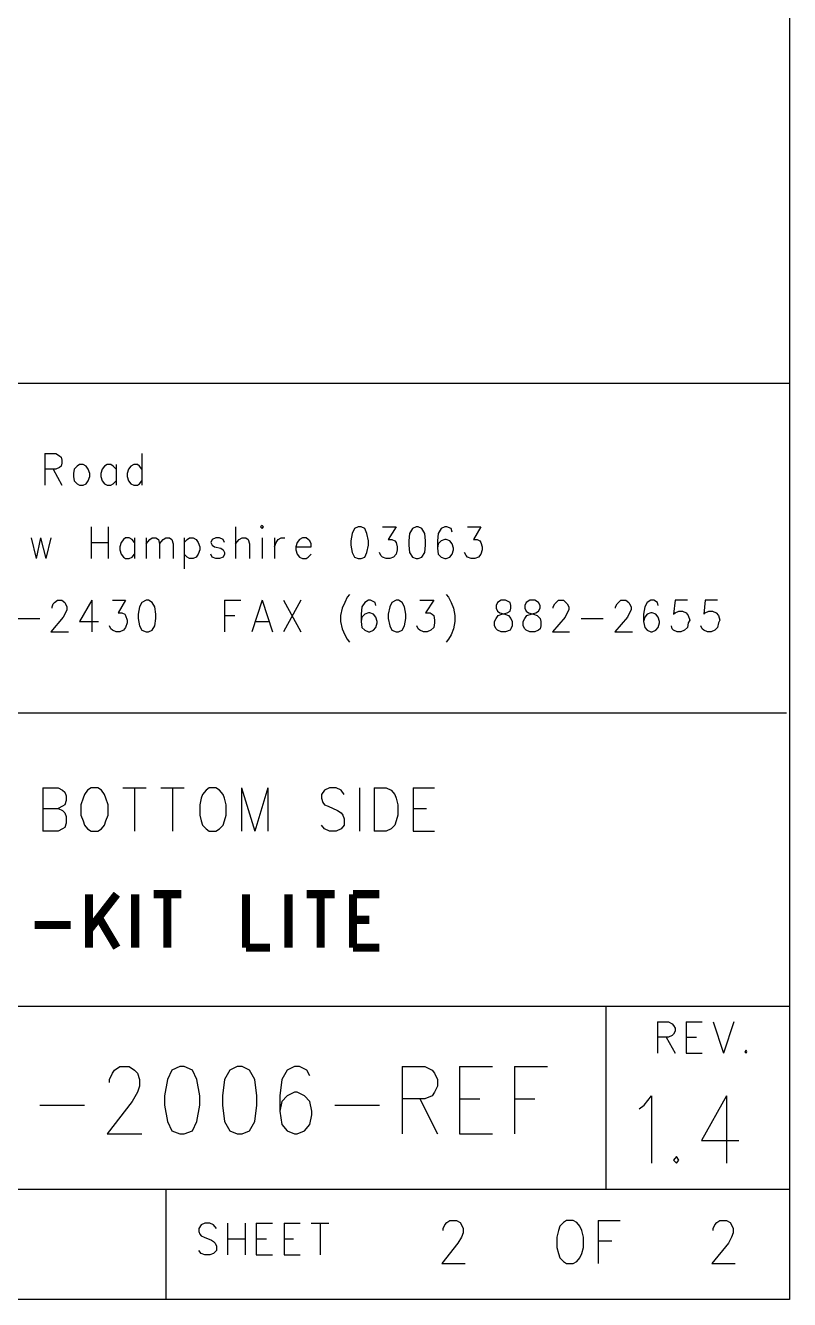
# Model space of a CAD drawing. Extents: x 11.9 to 28.1, y 10.8 to 21.2.
# Drawn here: x 27.05 to 28.092, y 10.799 to 12.537 of the extents above; entities that cross this region are included whole.
import ezdxf

# ---------------------------------------------------------------- set-up
doc = ezdxf.new("R2010")
doc.units = 0
doc.header["$MEASUREMENT"] = 0
doc.layers.add('LAYNR1', color=2, linetype='Continuous')

msp = doc.modelspace()

# ---------------------------------------------------------------- linework, layer by layer
at = {"layer": 'LAYNR1', "color": 7}
for points in [[(28.092, 21.199), (28.092, 10.799)], [(23.388, 12.049), (28.092, 12.049)], [(28.092, 12.049), (28.092, 10.815)], [(27.077, 11.953), (27.077, 11.91)], [(27.077, 11.953), (27.092, 11.953), (27.097, 11.95), (27.099, 11.948), (27.1, 11.944), (27.1, 11.94), (27.099, 11.936), (27.097, 11.934), (27.092, 11.932), (27.077, 11.932)], [(27.209, 11.953), (27.209, 11.91)], [(27.088, 11.932), (27.1, 11.91)], [(27.124, 11.938), (27.121, 11.936), (27.117, 11.932), (27.116, 11.926)], [(27.116, 11.926), (27.116, 11.922), (27.117, 11.916), (27.121, 11.912), (27.124, 11.91)], [(27.138, 11.926), (27.136, 11.932), (27.133, 11.936), (27.129, 11.938), (27.124, 11.938)], [(27.129, 11.91), (27.133, 11.912), (27.136, 11.916), (27.138, 11.922), (27.138, 11.926)], [(27.174, 11.932), (27.17, 11.936), (27.167, 11.938), (27.162, 11.938), (27.158, 11.936), (27.155, 11.932), (27.153, 11.926)], [(27.153, 11.926), (27.153, 11.922), (27.155, 11.916), (27.158, 11.912), (27.162, 11.91)], [(27.174, 11.938), (27.174, 11.91)], [(27.209, 11.932), (27.206, 11.936), (27.203, 11.938), (27.198, 11.938), (27.194, 11.936), (27.191, 11.932), (27.189, 11.926)], [(27.189, 11.926), (27.189, 11.922), (27.191, 11.916), (27.194, 11.912), (27.198, 11.91)], [(27.124, 11.91), (27.129, 11.91)], [(27.162, 11.91), (27.167, 11.91)], [(27.167, 11.91), (27.17, 11.912), (27.174, 11.916)], [(27.198, 11.91), (27.203, 11.91)], [(27.203, 11.91), (27.206, 11.912), (27.209, 11.916)], [(27.058, 11.838), (27.065, 11.81)], [(27.071, 11.838), (27.065, 11.81)], [(27.071, 11.838), (27.078, 11.81)], [(27.085, 11.838), (27.078, 11.81)], [(27.14, 11.853), (27.14, 11.81)], [(27.163, 11.853), (27.163, 11.81)], [(27.199, 11.832), (27.196, 11.836), (27.192, 11.838), (27.187, 11.838), (27.184, 11.836), (27.181, 11.832), (27.179, 11.826)], [(27.199, 11.838), (27.199, 11.81)], [(27.215, 11.838), (27.215, 11.81)], [(27.215, 11.83), (27.22, 11.836), (27.223, 11.838), (27.228, 11.838), (27.232, 11.836), (27.233, 11.83), (27.233, 11.81)], [(27.233, 11.83), (27.238, 11.836), (27.242, 11.838), (27.247, 11.838), (27.25, 11.836), (27.252, 11.83), (27.252, 11.81)], [(27.267, 11.838), (27.267, 11.796)], [(27.267, 11.832), (27.271, 11.836), (27.274, 11.838), (27.279, 11.838), (27.283, 11.836), (27.286, 11.832), (27.288, 11.826)], [(27.322, 11.832), (27.32, 11.836), (27.315, 11.838), (27.31, 11.838), (27.305, 11.836), (27.303, 11.832), (27.305, 11.828), (27.308, 11.826)], [(27.337, 11.853), (27.337, 11.81)], [(27.337, 11.83), (27.342, 11.836), (27.346, 11.838), (27.351, 11.838), (27.354, 11.836), (27.356, 11.83), (27.356, 11.81)], [(27.373, 11.838), (27.373, 11.81)], [(27.39, 11.838), (27.39, 11.81)], [(27.39, 11.826), (27.392, 11.832), (27.395, 11.836), (27.399, 11.838), (27.404, 11.838)], [(27.44, 11.826), (27.44, 11.83), (27.438, 11.834), (27.436, 11.836), (27.433, 11.838), (27.428, 11.838), (27.424, 11.836), (27.421, 11.832), (27.419, 11.826)], [(27.504, 11.853), (27.499, 11.851), (27.496, 11.844), (27.494, 11.834), (27.494, 11.828), (27.496, 11.818), (27.499, 11.812), (27.504, 11.81)], [(27.508, 11.81), (27.513, 11.812), (27.516, 11.818), (27.518, 11.828), (27.518, 11.834), (27.516, 11.844), (27.513, 11.851), (27.508, 11.853), (27.504, 11.853)], [(27.537, 11.853), (27.556, 11.853), (27.545, 11.836), (27.55, 11.836), (27.554, 11.834), (27.556, 11.832), (27.557, 11.826)], [(27.583, 11.853), (27.578, 11.851), (27.574, 11.844), (27.573, 11.834), (27.573, 11.828), (27.574, 11.818), (27.578, 11.812), (27.583, 11.81)], [(27.586, 11.81), (27.591, 11.812), (27.595, 11.818), (27.596, 11.828), (27.596, 11.834), (27.595, 11.844), (27.591, 11.851), (27.586, 11.853), (27.583, 11.853)], [(27.632, 11.846), (27.631, 11.851), (27.625, 11.853), (27.622, 11.853), (27.617, 11.851), (27.613, 11.844), (27.612, 11.834), (27.612, 11.824), (27.613, 11.816), (27.617, 11.812), (27.622, 11.81)], [(27.653, 11.853), (27.671, 11.853), (27.661, 11.836), (27.666, 11.836), (27.67, 11.834), (27.671, 11.832), (27.673, 11.826)], [(27.14, 11.832), (27.163, 11.832)], [(27.179, 11.826), (27.179, 11.822), (27.181, 11.816), (27.184, 11.812), (27.187, 11.81)], [(27.288, 11.826), (27.288, 11.822), (27.286, 11.816), (27.283, 11.812), (27.279, 11.81)], [(27.308, 11.826), (27.317, 11.824), (27.32, 11.822), (27.322, 11.818), (27.322, 11.816), (27.32, 11.812), (27.315, 11.81)], [(27.419, 11.826), (27.44, 11.826)], [(27.419, 11.826), (27.419, 11.822), (27.421, 11.816), (27.424, 11.812), (27.428, 11.81)], [(27.557, 11.826), (27.557, 11.822), (27.556, 11.816), (27.552, 11.812), (27.547, 11.81)], [(27.624, 11.81), (27.629, 11.812), (27.632, 11.816), (27.634, 11.822), (27.634, 11.824), (27.632, 11.83), (27.629, 11.834), (27.624, 11.836), (27.622, 11.836), (27.617, 11.834), (27.613, 11.83), (27.612, 11.824)], [(27.673, 11.826), (27.673, 11.822), (27.671, 11.816), (27.668, 11.812), (27.663, 11.81)], [(27.187, 11.81), (27.192, 11.81)], [(27.192, 11.81), (27.196, 11.812), (27.199, 11.816)], [(27.274, 11.81), (27.271, 11.812), (27.267, 11.816)], [(27.279, 11.81), (27.274, 11.81)], [(27.31, 11.81), (27.305, 11.812), (27.303, 11.816)], [(27.315, 11.81), (27.31, 11.81)], [(27.428, 11.81), (27.433, 11.81)], [(27.433, 11.81), (27.436, 11.812), (27.44, 11.816)], [(27.504, 11.81), (27.508, 11.81)], [(27.542, 11.81), (27.537, 11.812), (27.535, 11.814), (27.533, 11.818)], [(27.547, 11.81), (27.542, 11.81)], [(27.583, 11.81), (27.586, 11.81)], [(27.622, 11.81), (27.624, 11.81)], [(27.658, 11.81), (27.653, 11.812), (27.651, 11.814), (27.649, 11.818)], [(27.663, 11.81), (27.658, 11.81)], [(27.087, 11.742), (27.087, 11.744), (27.088, 11.748), (27.09, 11.75), (27.094, 11.753), (27.1, 11.753), (27.104, 11.75), (27.105, 11.748), (27.107, 11.744), (27.107, 11.74), (27.105, 11.736), (27.102, 11.73), (27.085, 11.71)], [(27.141, 11.753), (27.124, 11.724), (27.15, 11.724)], [(27.141, 11.753), (27.141, 11.71)], [(27.169, 11.753), (27.187, 11.753), (27.177, 11.736), (27.182, 11.736), (27.186, 11.734), (27.187, 11.732), (27.189, 11.726)], [(27.215, 11.753), (27.209, 11.75), (27.206, 11.744), (27.204, 11.734), (27.204, 11.728), (27.206, 11.718), (27.209, 11.712), (27.215, 11.71)], [(27.218, 11.71), (27.223, 11.712), (27.227, 11.718), (27.228, 11.728), (27.228, 11.734), (27.227, 11.744), (27.223, 11.75), (27.218, 11.753), (27.215, 11.753)], [(27.322, 11.753), (27.322, 11.71)], [(27.322, 11.753), (27.344, 11.753)], [(27.373, 11.753), (27.359, 11.71)], [(27.373, 11.753), (27.387, 11.71)], [(27.402, 11.753), (27.426, 11.71)], [(27.426, 11.753), (27.402, 11.71)], [(27.492, 11.761), (27.489, 11.757), (27.486, 11.75), (27.482, 11.742)], [(27.528, 11.746), (27.527, 11.75), (27.521, 11.753), (27.518, 11.753), (27.513, 11.75), (27.509, 11.744), (27.508, 11.734), (27.508, 11.724), (27.509, 11.716), (27.513, 11.712), (27.518, 11.71)], [(27.556, 11.753), (27.55, 11.75), (27.547, 11.744), (27.545, 11.734), (27.545, 11.728), (27.547, 11.718), (27.55, 11.712), (27.556, 11.71)], [(27.559, 11.71), (27.564, 11.712), (27.567, 11.718), (27.569, 11.728), (27.569, 11.734), (27.567, 11.744), (27.564, 11.75), (27.559, 11.753), (27.556, 11.753)], [(27.588, 11.753), (27.607, 11.753), (27.596, 11.736), (27.602, 11.736), (27.605, 11.734), (27.607, 11.732), (27.608, 11.726)], [(27.624, 11.761), (27.627, 11.757), (27.631, 11.75), (27.634, 11.742)], [(27.699, 11.753), (27.694, 11.75), (27.692, 11.746), (27.692, 11.742)], [(27.712, 11.742), (27.712, 11.746), (27.711, 11.75), (27.705, 11.753), (27.699, 11.753)], [(27.738, 11.753), (27.733, 11.75), (27.731, 11.746), (27.731, 11.742)], [(27.752, 11.742), (27.752, 11.746), (27.75, 11.75), (27.745, 11.753), (27.738, 11.753)], [(27.77, 11.742), (27.77, 11.744), (27.772, 11.748), (27.774, 11.75), (27.777, 11.753), (27.784, 11.753), (27.787, 11.75), (27.789, 11.748), (27.791, 11.744), (27.791, 11.74), (27.789, 11.736), (27.786, 11.73), (27.769, 11.71)], [(27.855, 11.742), (27.855, 11.744), (27.857, 11.748), (27.859, 11.75), (27.862, 11.753), (27.869, 11.753), (27.873, 11.75), (27.874, 11.748), (27.876, 11.744), (27.876, 11.74), (27.874, 11.736), (27.871, 11.73), (27.854, 11.71)], [(27.913, 11.746), (27.912, 11.75), (27.907, 11.753), (27.903, 11.753), (27.898, 11.75), (27.895, 11.744), (27.893, 11.734), (27.893, 11.724), (27.895, 11.716), (27.898, 11.712), (27.903, 11.71)], [(27.953, 11.753), (27.936, 11.753), (27.934, 11.734), (27.936, 11.736), (27.941, 11.738), (27.946, 11.738), (27.951, 11.736), (27.954, 11.732), (27.956, 11.726)], [(27.994, 11.753), (27.977, 11.753), (27.975, 11.734), (27.977, 11.736), (27.982, 11.738), (27.987, 11.738), (27.992, 11.736), (27.995, 11.732), (27.997, 11.726)], [(27.482, 11.742), (27.48, 11.732), (27.48, 11.724), (27.482, 11.714), (27.486, 11.706), (27.489, 11.7), (27.492, 11.696)], [(27.52, 11.71), (27.525, 11.712), (27.528, 11.716), (27.53, 11.722), (27.53, 11.724), (27.528, 11.73), (27.525, 11.734), (27.52, 11.736), (27.518, 11.736), (27.513, 11.734), (27.509, 11.73), (27.508, 11.724)], [(27.634, 11.742), (27.636, 11.732), (27.636, 11.724), (27.634, 11.714), (27.631, 11.706), (27.627, 11.7), (27.624, 11.696)], [(27.699, 11.71), (27.694, 11.712), (27.692, 11.714), (27.69, 11.718), (27.69, 11.724), (27.692, 11.728), (27.695, 11.732), (27.7, 11.734), (27.707, 11.736), (27.711, 11.738), (27.712, 11.742)], [(27.692, 11.742), (27.694, 11.738), (27.697, 11.736), (27.704, 11.734), (27.709, 11.732), (27.712, 11.728), (27.714, 11.724), (27.714, 11.718), (27.712, 11.714), (27.711, 11.712), (27.705, 11.71)], [(27.738, 11.71), (27.733, 11.712), (27.731, 11.714), (27.729, 11.718), (27.729, 11.724), (27.731, 11.728), (27.734, 11.732), (27.74, 11.734), (27.746, 11.736), (27.75, 11.738), (27.752, 11.742)], [(27.731, 11.742), (27.733, 11.738), (27.736, 11.736), (27.743, 11.734), (27.748, 11.732), (27.752, 11.728), (27.753, 11.724), (27.753, 11.718), (27.752, 11.714), (27.75, 11.712), (27.745, 11.71)], [(27.905, 11.71), (27.91, 11.712), (27.913, 11.716), (27.915, 11.722), (27.915, 11.724), (27.913, 11.73), (27.91, 11.734), (27.905, 11.736), (27.903, 11.736), (27.898, 11.734), (27.895, 11.73), (27.893, 11.724)], [(27.039, 11.728), (27.07, 11.728)], [(27.174, 11.71), (27.169, 11.712), (27.167, 11.714), (27.165, 11.718)], [(27.189, 11.726), (27.189, 11.722), (27.187, 11.716), (27.184, 11.712), (27.179, 11.71)], [(27.322, 11.732), (27.336, 11.732)], [(27.365, 11.724), (27.382, 11.724)], [(27.593, 11.71), (27.588, 11.712), (27.586, 11.714), (27.584, 11.718)], [(27.608, 11.726), (27.608, 11.722), (27.607, 11.716), (27.603, 11.712), (27.598, 11.71)], [(27.808, 11.728), (27.838, 11.728)], [(27.939, 11.71), (27.934, 11.712), (27.932, 11.714), (27.931, 11.718)], [(27.956, 11.726), (27.954, 11.722), (27.953, 11.716), (27.949, 11.712), (27.944, 11.71)], [(27.98, 11.71), (27.975, 11.712), (27.973, 11.714), (27.971, 11.718)], [(27.997, 11.726), (27.995, 11.722), (27.994, 11.716), (27.99, 11.712), (27.985, 11.71)], [(27.085, 11.71), (27.109, 11.71)], [(27.179, 11.71), (27.174, 11.71)], [(27.215, 11.71), (27.218, 11.71)], [(27.518, 11.71), (27.52, 11.71)], [(27.556, 11.71), (27.559, 11.71)], [(27.598, 11.71), (27.593, 11.71)], [(27.705, 11.71), (27.699, 11.71)], [(27.745, 11.71), (27.738, 11.71)], [(27.769, 11.71), (27.792, 11.71)], [(27.854, 11.71), (27.878, 11.71)], [(27.903, 11.71), (27.905, 11.71)], [(27.944, 11.71), (27.939, 11.71)], [(27.985, 11.71), (27.98, 11.71)], [(28.088, 11.599), (25.592, 11.599)], [(27.074, 11.497), (27.074, 11.438)], [(27.074, 11.497), (27.095, 11.497), (27.101, 11.494)], [(27.101, 11.494), (27.104, 11.491), (27.106, 11.486), (27.106, 11.48), (27.104, 11.474), (27.101, 11.472)], [(27.135, 11.494), (27.131, 11.488), (27.129, 11.483)], [(27.14, 11.497), (27.135, 11.494)], [(27.154, 11.494), (27.149, 11.497), (27.14, 11.497)], [(27.16, 11.483), (27.158, 11.488), (27.154, 11.494)], [(27.183, 11.497), (27.215, 11.497)], [(27.199, 11.497), (27.199, 11.438)], [(27.235, 11.497), (27.267, 11.497)], [(27.251, 11.497), (27.251, 11.438)], [(27.297, 11.494), (27.292, 11.488), (27.29, 11.483)], [(27.301, 11.497), (27.297, 11.494)], [(27.315, 11.494), (27.31, 11.497), (27.301, 11.497)], [(27.322, 11.483), (27.32, 11.488), (27.315, 11.494)], [(27.345, 11.497), (27.345, 11.438)], [(27.345, 11.497), (27.363, 11.438)], [(27.381, 11.497), (27.363, 11.438)], [(27.381, 11.497), (27.381, 11.438)], [(27.458, 11.494), (27.454, 11.488), (27.454, 11.483)], [(27.481, 11.494), (27.474, 11.497), (27.465, 11.497), (27.458, 11.494)], [(27.485, 11.488), (27.481, 11.494)], [(27.506, 11.497), (27.506, 11.438)], [(27.526, 11.497), (27.526, 11.438)], [(27.526, 11.497), (27.542, 11.497), (27.549, 11.494)], [(27.549, 11.494), (27.554, 11.488), (27.556, 11.483)], [(27.579, 11.497), (27.579, 11.438)], [(27.579, 11.497), (27.608, 11.497)], [(27.101, 11.472), (27.095, 11.469)], [(27.129, 11.483), (27.126, 11.474), (27.126, 11.46)], [(27.163, 11.46), (27.163, 11.474), (27.16, 11.483)], [(27.29, 11.483), (27.288, 11.474), (27.288, 11.46)], [(27.324, 11.46), (27.324, 11.474), (27.322, 11.483)], [(27.454, 11.483), (27.456, 11.477), (27.458, 11.474), (27.463, 11.472)], [(27.463, 11.472), (27.476, 11.466), (27.481, 11.463), (27.483, 11.46)], [(27.556, 11.483), (27.558, 11.474), (27.558, 11.46)], [(27.074, 11.469), (27.095, 11.469), (27.101, 11.466), (27.104, 11.463), (27.106, 11.458), (27.106, 11.449)], [(27.126, 11.46), (27.129, 11.452), (27.131, 11.446), (27.135, 11.441), (27.14, 11.438)], [(27.149, 11.438), (27.154, 11.441), (27.158, 11.446), (27.16, 11.452), (27.163, 11.46)], [(27.288, 11.46), (27.29, 11.452), (27.292, 11.446), (27.297, 11.441), (27.301, 11.438)], [(27.31, 11.438), (27.315, 11.441), (27.32, 11.446), (27.322, 11.452), (27.324, 11.46)], [(27.483, 11.46), (27.485, 11.455), (27.485, 11.446), (27.481, 11.441), (27.474, 11.438)], [(27.558, 11.46), (27.556, 11.452), (27.554, 11.446), (27.549, 11.441), (27.542, 11.438)], [(27.579, 11.469), (27.597, 11.469)], [(27.095, 11.438), (27.074, 11.438)], [(27.106, 11.449), (27.104, 11.443), (27.101, 11.441), (27.095, 11.438)], [(27.14, 11.438), (27.149, 11.438)], [(27.301, 11.438), (27.31, 11.438)], [(27.465, 11.438), (27.458, 11.441), (27.454, 11.446)], [(27.474, 11.438), (27.465, 11.438)], [(27.542, 11.438), (27.526, 11.438)], [(27.579, 11.438), (27.608, 11.438)], [(25.592, 11.199), (28.092, 11.199)], [(27.842, 10.949), (27.842, 11.199)], [(28.092, 11.199), (28.092, 10.949)], [(27.912, 11.178), (27.912, 11.135)], [(27.912, 11.178), (27.927, 11.178), (27.932, 11.175), (27.934, 11.173), (27.936, 11.169), (27.936, 11.165), (27.934, 11.161), (27.932, 11.159), (27.927, 11.157), (27.912, 11.157)], [(27.951, 11.178), (27.951, 11.135)], [(27.951, 11.178), (27.973, 11.178)], [(27.988, 11.178), (28.002, 11.135)], [(28.016, 11.178), (28.002, 11.135)], [(27.924, 11.157), (27.936, 11.135)], [(27.951, 11.157), (27.965, 11.157)], [(27.951, 11.135), (27.973, 11.135)], [(28.033, 11.139), (28.031, 11.137), (28.033, 11.135)], [(28.033, 11.135), (28.034, 11.137), (28.033, 11.139)], [(27.165, 11.095), (27.165, 11.099), (27.169, 11.108), (27.172, 11.112)], [(27.172, 11.112), (27.179, 11.117), (27.192, 11.117), (27.199, 11.112)], [(27.199, 11.112), (27.203, 11.108), (27.206, 11.099), (27.206, 11.09), (27.203, 11.082), (27.196, 11.069)], [(27.25, 11.112), (27.244, 11.099), (27.24, 11.077)], [(27.261, 11.117), (27.25, 11.112)], [(27.278, 11.112), (27.267, 11.117), (27.261, 11.117)], [(27.288, 11.077), (27.284, 11.099), (27.278, 11.112)], [(27.329, 11.112), (27.322, 11.099), (27.319, 11.077)], [(27.339, 11.117), (27.329, 11.112)], [(27.356, 11.112), (27.346, 11.117), (27.339, 11.117)], [(27.366, 11.077), (27.363, 11.099), (27.356, 11.112)], [(27.407, 11.112), (27.4, 11.099), (27.397, 11.077)], [(27.434, 11.112), (27.424, 11.117), (27.417, 11.117), (27.407, 11.112)], [(27.438, 11.104), (27.434, 11.112)], [(27.564, 11.117), (27.564, 11.025)], [(27.564, 11.117), (27.595, 11.117), (27.605, 11.112)], [(27.605, 11.112), (27.608, 11.108), (27.612, 11.099), (27.612, 11.09), (27.608, 11.082), (27.605, 11.077)], [(27.642, 11.117), (27.642, 11.025)], [(27.642, 11.117), (27.687, 11.117)], [(27.717, 11.117), (27.717, 11.025)], [(27.717, 11.117), (27.762, 11.117)], [(27.24, 11.077), (27.24, 11.064), (27.244, 11.042)], [(27.284, 11.042), (27.288, 11.064), (27.288, 11.077)], [(27.319, 11.077), (27.319, 11.064), (27.322, 11.042)], [(27.363, 11.042), (27.366, 11.064), (27.366, 11.077)], [(27.397, 11.077), (27.397, 11.056), (27.4, 11.038), (27.407, 11.029), (27.417, 11.025)], [(27.407, 11.077), (27.4, 11.069)], [(27.431, 11.077), (27.421, 11.082), (27.417, 11.082), (27.407, 11.077)], [(27.438, 11.069), (27.431, 11.077)], [(27.605, 11.077), (27.595, 11.073), (27.564, 11.073)], [(27.588, 11.073), (27.612, 11.025)], [(27.642, 11.073), (27.67, 11.073)], [(27.717, 11.073), (27.745, 11.073)], [(27.894, 11.064), (27.904, 11.077), (27.904, 10.985)], [(28.006, 11.077), (27.972, 11.016), (28.023, 11.016)], [(28.006, 11.077), (28.006, 10.985)], [(27.07, 11.064), (27.131, 11.064)], [(27.196, 11.069), (27.162, 11.025)], [(27.4, 11.069), (27.397, 11.056)], [(27.441, 11.051), (27.441, 11.056), (27.438, 11.069)], [(27.472, 11.064), (27.533, 11.064)], [(27.887, 11.059), (27.894, 11.064)], [(27.244, 11.042), (27.25, 11.029), (27.261, 11.025)], [(27.267, 11.025), (27.278, 11.029), (27.284, 11.042)], [(27.322, 11.042), (27.329, 11.029), (27.339, 11.025)], [(27.346, 11.025), (27.356, 11.029), (27.363, 11.042)], [(27.421, 11.025), (27.431, 11.029), (27.438, 11.038), (27.441, 11.051)], [(27.162, 11.025), (27.209, 11.025)], [(27.261, 11.025), (27.267, 11.025)], [(27.339, 11.025), (27.346, 11.025)], [(27.417, 11.025), (27.421, 11.025)], [(27.642, 11.025), (27.687, 11.025)], [(27.938, 10.994), (27.934, 10.989), (27.938, 10.985)], [(27.938, 10.985), (27.941, 10.989), (27.938, 10.994)], [(28.092, 10.949), (24.442, 10.949)], [(27.242, 10.949), (27.242, 10.799)], [(27.311, 10.896), (27.307, 10.901), (27.302, 10.903), (27.295, 10.903), (27.29, 10.901), (27.287, 10.896), (27.287, 10.892)], [(27.326, 10.903), (27.326, 10.86)], [(27.35, 10.903), (27.35, 10.86)], [(27.365, 10.903), (27.365, 10.86)], [(27.365, 10.903), (27.387, 10.903)], [(27.403, 10.903), (27.403, 10.86)], [(27.403, 10.903), (27.425, 10.903)], [(27.44, 10.903), (27.464, 10.903)], [(27.452, 10.903), (27.452, 10.86)], [(27.643, 10.904), (27.645, 10.901), (27.647, 10.896), (27.647, 10.89), (27.645, 10.884), (27.64, 10.876), (27.618, 10.848)], [(27.62, 10.893), (27.62, 10.896), (27.622, 10.901), (27.625, 10.904)], [(27.625, 10.904), (27.629, 10.907), (27.638, 10.907), (27.643, 10.904)], [(27.784, 10.904), (27.779, 10.899), (27.777, 10.893)], [(27.788, 10.907), (27.784, 10.904)], [(27.802, 10.904), (27.797, 10.907), (27.788, 10.907)], [(27.809, 10.893), (27.806, 10.899), (27.802, 10.904)], [(27.831, 10.907), (27.831, 10.848)], [(27.831, 10.907), (27.861, 10.907)], [(28.011, 10.904), (28.013, 10.901), (28.015, 10.896), (28.015, 10.89), (28.013, 10.884), (28.009, 10.876), (27.986, 10.848)], [(27.988, 10.893), (27.988, 10.896), (27.99, 10.901), (27.993, 10.904)], [(27.993, 10.904), (27.997, 10.907), (28.006, 10.907), (28.011, 10.904)], [(27.287, 10.892), (27.288, 10.888), (27.29, 10.886), (27.294, 10.884), (27.304, 10.88), (27.307, 10.878), (27.309, 10.876)], [(27.326, 10.882), (27.35, 10.882)], [(27.365, 10.882), (27.379, 10.882)], [(27.403, 10.882), (27.416, 10.882)], [(27.777, 10.893), (27.775, 10.884), (27.775, 10.87)], [(27.811, 10.87), (27.811, 10.884), (27.809, 10.893)], [(27.295, 10.86), (27.29, 10.862), (27.287, 10.866)], [(27.309, 10.876), (27.311, 10.872), (27.311, 10.866), (27.307, 10.862), (27.302, 10.86)], [(27.775, 10.87), (27.777, 10.862), (27.779, 10.856), (27.784, 10.851), (27.788, 10.848)], [(27.797, 10.848), (27.802, 10.851), (27.806, 10.856), (27.809, 10.862), (27.811, 10.87)], [(27.831, 10.879), (27.85, 10.879)], [(27.302, 10.86), (27.295, 10.86)], [(27.365, 10.86), (27.387, 10.86)], [(27.403, 10.86), (27.425, 10.86)], [(27.618, 10.848), (27.65, 10.848)], [(27.788, 10.848), (27.797, 10.848)], [(27.986, 10.848), (28.018, 10.848)], [(28.092, 10.799), (11.892, 10.799)], [(28.088, 10.799), (23.388, 10.799)], [(27.242, 10.799), (26.192, 10.799)]]:
    msp.add_lwpolyline(points, dxfattribs=at)
msp.add_lwpolyline([(27.371, 11.853), (27.373, 11.851), (27.375, 11.853), (27.373, 11.855), (27.371, 11.853)], close=True, dxfattribs=at)
at = {"layer": 'LAYNR1', "color": 7, "const_width": 0.011}
for points in [[(27.137, 11.352), (27.137, 11.279)], [(27.175, 11.352), (27.137, 11.303)], [(27.2, 11.352), (27.2, 11.279)], [(27.225, 11.352), (27.263, 11.352)], [(27.244, 11.352), (27.244, 11.279)], [(27.351, 11.352), (27.351, 11.279)], [(27.409, 11.352), (27.409, 11.279)], [(27.434, 11.352), (27.472, 11.352)], [(27.453, 11.352), (27.453, 11.279)], [(27.497, 11.352), (27.497, 11.279)], [(27.497, 11.352), (27.533, 11.352)], [(27.063, 11.31), (27.112, 11.31)], [(27.15, 11.321), (27.175, 11.279)], [(27.497, 11.317), (27.519, 11.317)], [(27.351, 11.279), (27.384, 11.279)], [(27.497, 11.279), (27.533, 11.279)]]:
    msp.add_lwpolyline(points, dxfattribs=at)

doc.saveas('drawing.dxf')
